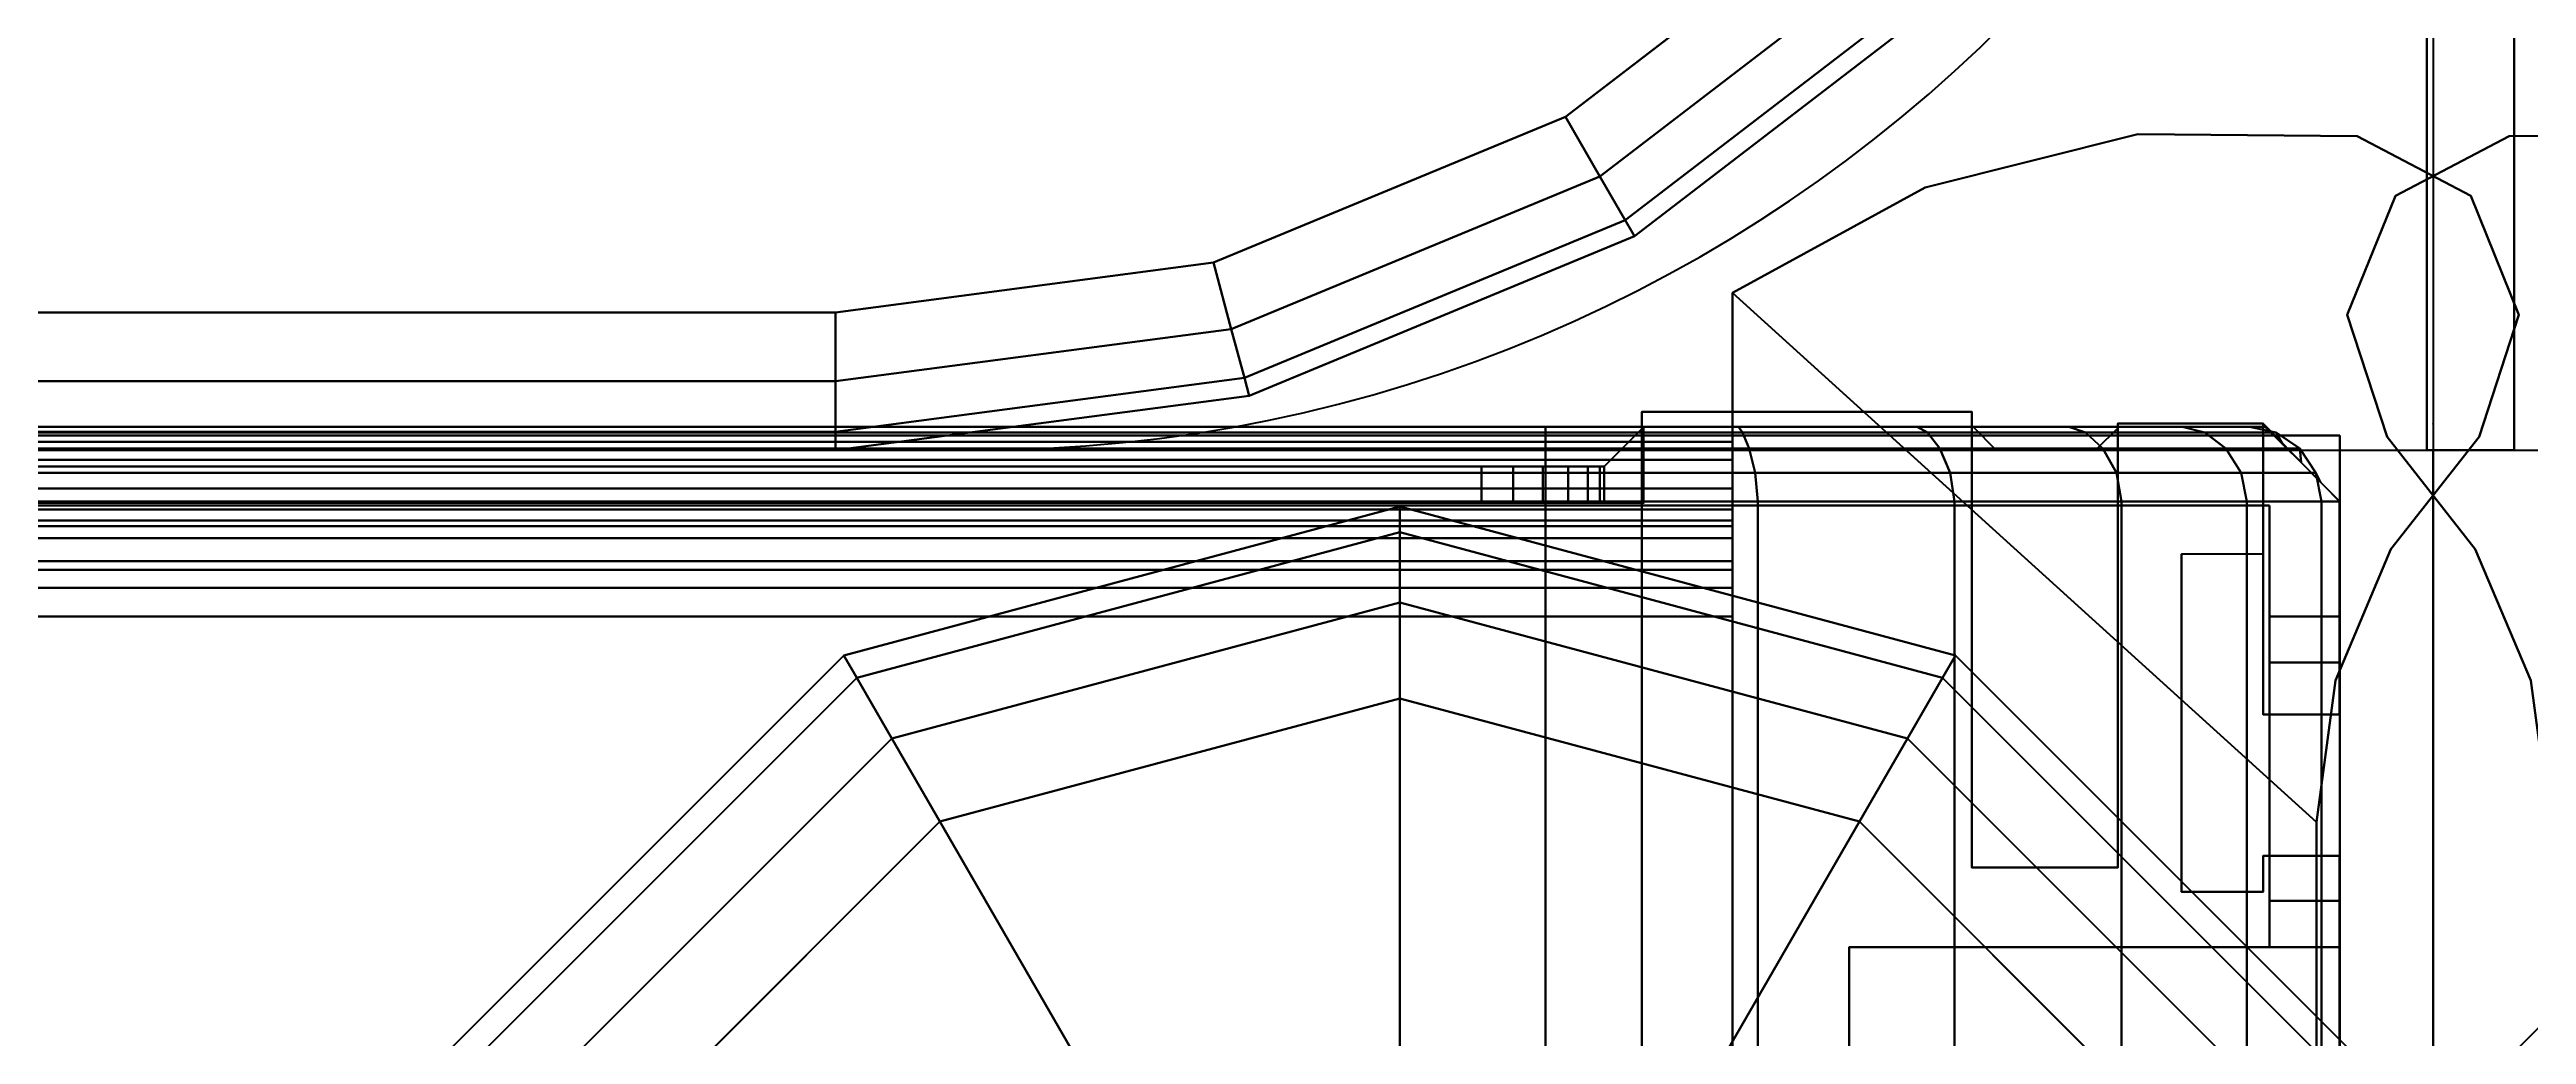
# Model space of a CAD drawing. Extents: x -170 to 1783, y -20 to 1205.
# Drawn here: x 1033.54 to 1035.661, y 281.235 to 282.078 of the extents above; entities that cross this region are included whole.
import ezdxf
from ezdxf.enums import TextEntityAlignment as Align

# ---------------------------------------------------------------- set-up
doc = ezdxf.new("R2010")
doc.units = 0
doc.header["$LTSCALE"] = 96
doc.header["$MEASUREMENT"] = 0
for name, color, linetype in [('A-FURN-3-PANEL-GLIDE', 7, 'Continuous'), ('A-FURN-3-PANEL-RACE', 7, 'Continuous'), ('A-FURN-3-PANEL-SIDE1', 7, 'Continuous'), ('A-FURN-3-PANEL-SIDE2', 7, 'Continuous'), ('A-FURN-3-PANEL-TOPCAP', 7, 'Continuous'), ('A-FURN-3-PANEL-TRIM', 7, 'Continuous'), ('A-FURN-3-WKSF-BRACKET', 7, 'Continuous'), ('A-FURN-3-WKSF-TOP', 7, 'Continuous'), ('A-FURN-3-WKSF-TRIM', 7, 'Continuous'), ('A-FURN-P-PNLS', 7, 'Continuous'), ('A-FURN-P-WKSF', 7, 'Continuous'), ('A-FURN-P-WKSF-SUPPORT', 7, 'Continuous'), ('MAIN_FURN', 7, 'Continuous'), ('MAIN_PANEL', 7, 'Continuous'), ('MAIN_WKSURF', 7, 'Continuous'), ('MAIN_WRKSFC-SUPP', 7, 'Continuous')]:
    doc.layers.add(name, color=color, linetype=linetype)

# ---------------------------------------------------------------- blocks, each defined once
blk = doc.blocks.new('EC-EFP-444')
at = {"layer": 'A-FURN-3-PANEL-GLIDE', "color": 20, "linetype": 'Continuous'}
for points in [[(0.0798, 1.4649, 0.2464), (0.0608, 1.4759, 0.1642), (0.4091, 1.8242, 0.1642), (0.4201, 1.8052, 0.2464)], [(0.0608, 1.4759, 0.1642), (0.0798, 1.4649, 0.0821), (0.4201, 1.8052, 0.0821), (0.4091, 1.8242, 0.1642)], [(0.1319, 1.4348, 0.3065), (0.0798, 1.4649, 0.2464), (0.4201, 1.8052, 0.2464), (0.4502, 1.7531, 0.3065)], [(0.0798, 1.4649, 0.0821), (0.1319, 1.4348, 0.022), (0.4502, 1.7531, 0.022), (0.4201, 1.8052, 0.0821)]]:
    blk.add_3dface(points, dxfattribs=at)
at = {"layer": 'A-FURN-3-PANEL-TRIM', "color": 60, "linetype": 'Continuous'}
for points, invisible_edges in [([(0.065, 2.269, 3.8013), (0.6, 2.1348, 3.8013), (0.4351, 2.2249, 3.8013), (0.2529, 2.2706, 3.8013)], 1), ([(0.065, 2.269, 4.013), (0.2529, 2.2706, 4.013), (0.4351, 2.2249, 4.013), (0.6, 2.1348, 4.013)], 8), ([(-0.0735, 2.1159, 3.8013), (0.6, 2.1348, 3.8013), (0.065, 2.269, 3.8013), (-0.0322, 2.2178, 3.8013)], 3), ([(-0.0735, 2.1159, 4.013), (-0.0322, 2.2178, 4.013), (0.065, 2.269, 4.013), (0.6, 2.1348, 4.013)], 12), ([(0.0361, 1.9153, 3.8013), (0.6, 2.1348, 3.8013), (-0.0735, 2.1159, 3.8013), (-0.0395, 2.0114, 3.8013)], 3), ([(0.0361, 1.9153, 4.013), (-0.0395, 2.0114, 4.013), (-0.0735, 2.1159, 4.013), (0.6, 2.1348, 4.013)], 12), ([(0.1, 1.6815, 3.8013), (0.6, 2.1348, 3.8013), (0.0361, 1.9153, 3.8013), (0.0837, 1.8027, 3.8013)], 3), ([(0.1, 1.6815, 4.013), (0.0837, 1.8027, 4.013), (0.0361, 1.9153, 4.013), (0.6, 2.1348, 4.013)], 12)]:
    blk.add_3dface(points, dxfattribs=dict(at, invisible_edges=invisible_edges))
for points in [[(0.065, 2.269, 3.8013), (0.2529, 2.2706, 3.8013), (0.2529, 2.2706, 4.013), (0.065, 2.269, 4.013)], [(-0.0322, 2.2178, 3.8013), (0.065, 2.269, 3.8013), (0.065, 2.269, 4.013), (-0.0322, 2.2178, 4.013)], [(-0.0735, 2.1159, 3.8013), (-0.0322, 2.2178, 3.8013), (-0.0322, 2.2178, 4.013), (-0.0735, 2.1159, 4.013)], [(-0.0395, 2.0114, 3.8013), (-0.0735, 2.1159, 3.8013), (-0.0735, 2.1159, 4.013), (-0.0395, 2.0114, 4.013)], [(0.0361, 1.9153, 3.8013), (-0.0395, 2.0114, 3.8013), (-0.0395, 2.0114, 4.013), (0.0361, 1.9153, 4.013)], [(0.0837, 1.8027, 3.8013), (0.0361, 1.9153, 3.8013), (0.0361, 1.9153, 4.013), (0.0837, 1.8027, 4.013)]]:
    blk.add_3dface(points, dxfattribs=at)
at = {"layer": 'A-FURN-P-PNLS', "color": 60, "linetype": 'Continuous'}
for p, q in [((0, 0), (0, 2)), ((0, 2), (48, 2))]:
    blk.add_line(p, q, dxfattribs=at)
at = {"layer": 'MAIN_PANEL', "color": 7, "linetype": 'Continuous'}
for p in [(0, 2), (0, 2, 43.663), (0, 2)]:
    blk.add_point(p, dxfattribs=at)
blk = doc.blocks.new('EC-EFP-456')
at = {"layer": 'A-FURN-3-PANEL-GLIDE', "color": 20, "linetype": 'Continuous'}
for points in [[(46.6501, 1.8052, 0.2464), (46.6391, 1.8242, 0.1642), (47.115, 1.9517, 0.1642), (47.115, 1.9297, 0.2464)], [(46.6391, 1.8242, 0.1642), (46.6501, 1.8052, 0.0821), (47.115, 1.9297, 0.0821), (47.115, 1.9517, 0.1642)], [(47.115, 1.9297, 0.2464), (47.115, 1.9517, 0.1642), (47.5909, 1.8242, 0.1642), (47.5799, 1.8052, 0.2464)], [(47.115, 1.9517, 0.1642), (47.115, 1.9297, 0.0821), (47.5799, 1.8052, 0.0821), (47.5909, 1.8242, 0.1642)], [(46.6802, 1.7531, 0.3065), (46.6501, 1.8052, 0.2464), (47.115, 1.9297, 0.2464), (47.115, 1.8696, 0.3065)], [(46.6501, 1.8052, 0.0821), (46.6802, 1.7531, 0.022), (47.115, 1.8696, 0.022), (47.115, 1.9297, 0.0821)], [(47.115, 1.8696, 0.3065), (47.115, 1.9297, 0.2464), (47.5799, 1.8052, 0.2464), (47.5498, 1.7531, 0.3065)], [(47.115, 1.9297, 0.0821), (47.115, 1.8696, 0.022), (47.5498, 1.7531, 0.022), (47.5799, 1.8052, 0.0821)], [(46.7213, 1.682, 0.3285), (46.6802, 1.7531, 0.3065), (47.115, 1.8696, 0.3065), (47.115, 1.7875, 0.3285)], [(46.6802, 1.7531, 0.022), (46.7213, 1.682), (47.115, 1.7875), (47.115, 1.8696, 0.022)], [(47.115, 1.7875, 0.3285), (47.115, 1.8696, 0.3065), (47.5498, 1.7531, 0.3065), (47.5088, 1.682, 0.3285)], [(47.115, 1.8696, 0.022), (47.115, 1.7875), (47.5088, 1.682), (47.5498, 1.7531, 0.022)], [(46.3098, 1.4649, 0.2464), (46.2908, 1.4759, 0.1642), (46.6391, 1.8242, 0.1642), (46.6501, 1.8052, 0.2464)], [(46.2908, 1.4759, 0.1642), (46.3098, 1.4649, 0.0821), (46.6501, 1.8052, 0.0821), (46.6391, 1.8242, 0.1642)], [(47.5799, 1.8052, 0.2464), (47.5909, 1.8242, 0.1642), (47.9392, 1.4759, 0.1642), (47.9202, 1.4649, 0.2464)], [(47.5909, 1.8242, 0.1642), (47.5799, 1.8052, 0.0821), (47.9202, 1.4649, 0.0821), (47.9392, 1.4759, 0.1642)], [(46.3619, 1.4348, 0.3065), (46.3098, 1.4649, 0.2464), (46.6501, 1.8052, 0.2464), (46.6802, 1.7531, 0.3065)], [(46.3098, 1.4649, 0.0821), (46.3619, 1.4348, 0.022), (46.6802, 1.7531, 0.022), (46.6501, 1.8052, 0.0821)], [(47.5498, 1.7531, 0.3065), (47.5799, 1.8052, 0.2464), (47.9202, 1.4649, 0.2464), (47.8681, 1.4348, 0.3065)], [(47.5799, 1.8052, 0.0821), (47.5498, 1.7531, 0.022), (47.8681, 1.4348, 0.022), (47.9202, 1.4649, 0.0821)], [(47.0138, 1.1754, 0.3285), (46.7213, 1.682, 0.3285), (47.115, 1.7875, 0.3285), (47.115, 1.2025, 0.3285)], [(47.115, 1.2025, 0.3285), (47.115, 1.7875, 0.3285), (47.5088, 1.682, 0.3285), (47.2163, 1.1754, 0.3285)], [(46.433, 1.3937, 0.3285), (46.3619, 1.4348, 0.3065), (46.6802, 1.7531, 0.3065), (46.7213, 1.682, 0.3285)], [(46.3619, 1.4348, 0.022), (46.433, 1.3937), (46.7213, 1.682), (46.6802, 1.7531, 0.022)], [(47.5088, 1.682, 0.3285), (47.5498, 1.7531, 0.3065), (47.8681, 1.4348, 0.3065), (47.797, 1.3937, 0.3285)], [(47.5498, 1.7531, 0.022), (47.5088, 1.682), (47.797, 1.3937), (47.8681, 1.4348, 0.022)], [(46.9396, 1.1013, 0.3285), (46.433, 1.3937, 0.3285), (46.7213, 1.682, 0.3285), (47.0138, 1.1754, 0.3285)], [(47.2163, 1.1754, 0.3285), (47.5088, 1.682, 0.3285), (47.797, 1.3937, 0.3285), (47.2904, 1.1013, 0.3285)]]:
    blk.add_3dface(points, dxfattribs=at)
at = {"layer": 'A-FURN-3-PANEL-GLIDE', "color": 20, "linetype": 'Continuous', "invisible_edges": 12}
for points in [[(47.115, 1), (47.115, 1.7875), (46.7213, 1.682)], [(47.115, 1), (47.5088, 1.682), (47.115, 1.7875)], [(47.115, 1), (46.7213, 1.682), (46.433, 1.3937)], [(47.115, 1), (47.797, 1.3937), (47.5088, 1.682)]]:
    blk.add_3dface(points, dxfattribs=at)
at = {"layer": 'A-FURN-3-PANEL-RACE', "color": 40, "linetype": 'Continuous'}
for points, invisible_edges in [([(0.08, 2.0125, 3.515), (0.08, 2.0125, 0.3963), (47.92, 2.0125, 0.3963), (47.92, 2.0125, 3.515)], 8), ([(0.5, 1.5745, 0.3963), (47.5, 1.5745, 0.3963), (0.08, 2.0125, 0.3963), (0.08, 1.5745, 0.3963)], 3), ([(47.5, 1.5745, 0.3963), (47.92, 1.5745, 0.3963), (47.92, 2.0125, 0.3963), (0.08, 2.0125, 0.3963)], 8), ([(0.6, 2.0125, 4.0847), (0.6, 2.0125, 3.515), (47.4, 2.0125, 3.515), (47.4, 2.0125, 4.0847)], 2), ([(47.4, 1.9525, 3.515), (47.4, 1.9525, 4.0847), (47.4, 2.0125, 4.0847), (47.4, 2.0125, 3.515)], 2), ([(47.86, 1.9525, 3.515), (47.4, 1.9525, 3.515), (47.4, 2.0125, 3.515), (47.92, 2.0125, 3.515)], 8), ([(47.4, 1.9493, 4.1093), (47.4, 2.0072, 4.1248), (47.4, 2.0125, 4.0847), (47.4, 1.9525, 4.0847)], 5), ([(47.4, 1.9398, 4.1322), (47.4, 1.9918, 4.1622), (47.4, 2.0072, 4.1248), (47.4, 1.9493, 4.1093)], 5), ([(47.86, 1.5745, 3.515), (47.86, 1.9525, 3.515), (47.92, 2.0125, 3.515), (47.92, 1.5745, 3.515)], 2), ([(47.92, 1.8575, 3.1951), (47.92, 2.0125, 3.515), (47.92, 2.0125, 0.3963), (47.92, 1.8575, 1.4986)], 5), ([(47.92, 1.8181, 1.4986), (47.92, 1.8575, 1.4986), (47.92, 2.0125, 0.3963), (47.92, 1.5745, 0.3963)], 10), ([(47.92, 1.5745, 3.245), (47.92, 1.5745, 3.515), (47.92, 2.0125, 3.515), (47.92, 1.8575, 3.1951)], 4), ([(47.4, 1.9247, 4.1519), (47.4, 1.9671, 4.1943), (47.4, 1.9918, 4.1622), (47.4, 1.9398, 4.1322)], 5), ([(47.86, 1.9525, 0.4563), (0.14, 1.9525, 0.4563), (0.14, 1.9525, 3.515), (47.86, 1.9525, 3.515)], 4), ([(0.5, 1.5745, 0.4563), (0.14, 1.5745, 0.4563), (0.14, 1.9525, 0.4563), (47.5, 1.5745, 0.4563)], 12), ([(47.5, 1.5745, 0.4563), (0.14, 1.9525, 0.4563), (47.86, 1.9525, 0.4563), (47.86, 1.5745, 0.4563)], 1), ([(47.4, 1.9525, 3.515), (0.6, 1.9525, 3.515), (0.6, 1.9525, 4.0847), (47.4, 1.9525, 4.0847)], 1), ([(47.4, 1.905, 4.1669), (47.4, 1.935, 4.2189), (47.4, 1.9671, 4.1943), (47.4, 1.9247, 4.1519)], 5), ([(47.86, 1.9525, 0.4563), (47.86, 1.9525, 3.515), (47.86, 1.8575, 3.1951), (47.86, 1.8575, 1.4986)], 10), ([(47.86, 1.5745, 0.4563), (47.86, 1.9525, 0.4563), (47.86, 1.8575, 1.4986), (47.86, 1.8181, 1.4986)], 10), ([(47.86, 1.8575, 3.1951), (47.86, 1.9525, 3.515), (47.86, 1.5745, 3.515), (47.86, 1.5745, 3.245)], 1), ([(47.4, 1.8821, 4.1764), (47.4, 1.8976, 4.2344), (47.4, 1.935, 4.2189), (47.4, 1.905, 4.1669)], 5), ([(47.4, 1.8575, 4.1797), (47.4, 1.8575, 4.2397), (47.4, 1.8976, 4.2344), (47.4, 1.8821, 4.1764)], 4), ([(47.86, 1.5745, 1.7894), (47.86, 1.5745, 0.4563), (47.86, 1.8181, 1.4986), (47.86, 1.614, 1.7894)], 2), ([(47.92, 1.614, 1.7894), (47.92, 1.8181, 1.4986), (47.92, 1.5745, 0.3963), (47.92, 1.5745, 1.7894)], 2), ([(47.5, 1.2625, 0.3963), (47.5, 1.5745, 0.3963), (0.5, 1.5745, 0.3963), (45.902, 1.2625, 0.3963)], 6), ([(47.5, 1.2625, 0.4563), (45.902, 1.2625, 0.4563), (0.5, 1.5745, 0.4563), (47.5, 1.5745, 0.4563)], 6), ([(47.5, 1.5745, 0.3963), (47.5, 1.5745, 0.4563), (47.86, 1.5745, 0.4563), (47.92, 1.5745, 0.3963)], 4), ([(47.92, 1.5745, 0.3963), (47.86, 1.5745, 0.4563), (47.86, 1.5745, 1.7894), (47.92, 1.5745, 1.7894)], 1)]:
    blk.add_3dface(points, dxfattribs=dict(at, invisible_edges=invisible_edges))
for points in [[(0.6, 2.0072, 4.1248), (0.6, 2.0125, 4.0847), (47.4, 2.0125, 4.0847), (47.4, 2.0072, 4.1248)], [(0.6, 1.9918, 4.1622), (0.6, 2.0072, 4.1248), (47.4, 2.0072, 4.1248), (47.4, 1.9918, 4.1622)], [(0.6, 1.9671, 4.1943), (0.6, 1.9918, 4.1622), (47.4, 1.9918, 4.1622), (47.4, 1.9671, 4.1943)], [(0.6, 1.935, 4.2189), (0.6, 1.9671, 4.1943), (47.4, 1.9671, 4.1943), (47.4, 1.935, 4.2189)], [(47.4, 1.9493, 4.1093), (47.4, 1.9525, 4.0847), (0.6, 1.9525, 4.0847), (0.6, 1.9493, 4.1093)], [(47.4, 1.9398, 4.1322), (47.4, 1.9493, 4.1093), (0.6, 1.9493, 4.1093), (0.6, 1.9398, 4.1322)], [(47.4, 1.9247, 4.1519), (47.4, 1.9398, 4.1322), (0.6, 1.9398, 4.1322), (0.6, 1.9247, 4.1519)], [(0.6, 1.8976, 4.2344), (0.6, 1.935, 4.2189), (47.4, 1.935, 4.2189), (47.4, 1.8976, 4.2344)], [(47.4, 1.905, 4.1669), (47.4, 1.9247, 4.1519), (0.6, 1.9247, 4.1519), (0.6, 1.905, 4.1669)], [(47.4, 1.8821, 4.1764), (47.4, 1.905, 4.1669), (0.6, 1.905, 4.1669), (0.6, 1.8821, 4.1764)], [(0.6, 1.8575, 4.2397), (0.6, 1.8976, 4.2344), (47.4, 1.8976, 4.2344), (47.4, 1.8575, 4.2397)], [(47.4, 1.8575, 4.1797), (47.4, 1.8821, 4.1764), (0.6, 1.8821, 4.1764), (0.6, 1.8575, 4.1797)], [(0.6, 1.8575, 4.1797), (0.6, 1.8575, 4.2397), (47.4, 1.8575, 4.2397), (47.4, 1.8575, 4.1797)], [(47.86, 1.8575, 1.4986), (47.86, 1.8575, 3.1951), (47.92, 1.8575, 3.1951), (47.92, 1.8575, 1.4986)], [(47.92, 1.8181, 1.4986), (47.86, 1.8181, 1.4986), (47.86, 1.8575, 1.4986), (47.92, 1.8575, 1.4986)], [(47.86, 1.8575, 3.1951), (47.86, 1.5745, 3.245), (47.92, 1.5745, 3.245), (47.92, 1.8575, 3.1951)], [(47.92, 1.614, 1.7894), (47.86, 1.614, 1.7894), (47.86, 1.8181, 1.4986), (47.92, 1.8181, 1.4986)], [(47.92, 1.5745, 1.7894), (47.86, 1.5745, 1.7894), (47.86, 1.614, 1.7894), (47.92, 1.614, 1.7894)], [(47.5, 1.2625, 0.3963), (47.5, 1.2625, 0.4563), (47.5, 1.5745, 0.4563), (47.5, 1.5745, 0.3963)], [(47.86, 1.5745, 3.245), (47.86, 1.5745, 3.515), (47.92, 1.5745, 3.515), (47.92, 1.5745, 3.245)]]:
    blk.add_3dface(points, dxfattribs=at)
at = {"layer": 'A-FURN-3-PANEL-SIDE1', "color": 7, "linetype": 'Continuous'}
for points in [[(47.3224, 1.955, 55.7401), (47.3228, 0.045, 55.7401), (0.6776, 0.045, 55.7401), (0.6776, 1.955, 55.7401)], [(47.3224, 0.045, 4.2397), (47.3224, 1.955, 4.2397), (0.6776, 1.955, 4.2397), (0.6776, 0.045, 4.2397)], [(47.3228, 0.045, 55.7401), (47.3224, 1.955, 55.7401), (47.3224, 1.955, 4.2397), (47.3224, 0.045, 4.2397)]]:
    blk.add_3dface(points, dxfattribs=at)
at = {"layer": 'A-FURN-3-PANEL-SIDE2', "color": 7, "linetype": 'Continuous'}
blk.add_3dface([(0.6776, 1.955, 55.7401), (0.6776, 1.955, 4.2397), (47.3224, 1.955, 4.2397), (47.3224, 1.955, 55.7401)], dxfattribs=at)
at = {"layer": 'A-FURN-3-PANEL-TOPCAP', "color": 60, "linetype": 'Continuous'}
for points, invisible_edges in [([(0.76, 2.02, 56.286), (0.76, 2.02, 56.161), (47.24, 2.02, 56.161), (47.24, 2.02, 56.286)], 5), ([(47.24, 2, 56.141), (47.24, 2.02, 56.161), (0.76, 2.02, 56.161), (0.76, 2, 56.141)], 5), ([(47.24, 2.02, 56.036), (47.24, 2, 56.056), (0.76, 2, 56.056), (0.76, 2.02, 56.036)], 5), ([(0.76, 2.02, 56.036), (0.815, 2.02, 55.7741), (47.185, 2.02, 55.7741), (47.24, 2.02, 56.036)], 5), ([(47.185, 2.02, 55.7741), (0.815, 2.02, 55.7741), (0.815, 1.986, 55.7401), (47.185, 1.986, 55.7401)], 10), ([(47.185, 2.02, 55.7741), (47.185, 1.986, 55.7401), (47.2122, 1.986, 55.7365), (47.221, 2.02, 55.7693)], 5), ([(47.185, 2.02, 55.7741), (47.221, 2.02, 55.7693), (47.3404, 2.02, 56.0218), (47.24, 2.02, 56.036)], 10), ([(47.221, 2.02, 55.7693), (47.2122, 1.986, 55.7365), (47.2375, 1.986, 55.726), (47.2545, 2.02, 55.7554)], 5), ([(47.4331, 2.02, 55.9807), (47.3404, 2.02, 56.0218), (47.221, 2.02, 55.7693), (47.2545, 2.02, 55.7554)], 10), ([(47.2545, 2.02, 55.7554), (47.2375, 1.986, 55.726), (47.2593, 1.986, 55.7093), (47.2833, 2.02, 55.7333)], 5), ([(47.4051, 2.02, 56.2633), (47.24, 2.02, 56.286), (47.24, 2.02, 56.161), (47.3727, 2.02, 56.1426)], 10), ([(47.3727, 2.02, 56.1426), (47.24, 2.02, 56.161), (47.24, 2, 56.141), (47.3676, 2, 56.1232)], 10), ([(47.3456, 2, 56.0411), (47.24, 2, 56.056), (47.24, 2.02, 56.036), (47.3404, 2.02, 56.0218)], 10), ([(47.2545, 2.02, 55.7554), (47.2833, 2.02, 55.7333), (47.5111, 2.02, 55.9159), (47.4331, 2.02, 55.9807)], 10), ([(47.2833, 2.02, 55.7333), (47.2593, 1.986, 55.7093), (47.276, 1.986, 55.6875), (47.3054, 2.02, 55.7045)], 5), ([(47.3054, 2.02, 55.7045), (47.276, 1.986, 55.6875), (47.2864, 1.986, 55.6622), (47.3193, 2.02, 55.671)], 5), ([(47.5685, 2.02, 55.8323), (47.5111, 2.02, 55.9159), (47.2833, 2.02, 55.7333), (47.3054, 2.02, 55.7045)], 10), ([(47.3193, 2.02, 55.671), (47.2864, 1.986, 55.6622), (47.29, 1.986, 55.635), (47.324, 2.02, 55.635)], 1), ([(47.3054, 2.02, 55.7045), (47.3193, 2.02, 55.671), (47.601, 2.02, 55.7363), (47.5685, 2.02, 55.8323)], 10), ([(47.3193, 2.02, 55.671), (47.324, 2.02, 55.635), (47.606, 2.02, 55.635), (47.601, 2.02, 55.7363)], 8), ([(47.324, 2.02, 55.635), (47.324, -0.02, 55.635), (47.606, -0.02, 55.635), (47.606, 2.02, 55.635)], 5), ([(47.4431, 2, 55.9981), (47.3456, 2, 56.0411), (47.3404, 2.02, 56.0218), (47.4331, 2.02, 55.9807)], 10), ([(47.4956, 2.02, 56.0891), (47.3727, 2.02, 56.1426), (47.3676, 2, 56.1232), (47.4856, 2, 56.0717)], 10), ([(47.5581, 2.02, 56.1974), (47.4051, 2.02, 56.2633), (47.3727, 2.02, 56.1426), (47.4956, 2.02, 56.0891)], 10), ([(47.5252, 2, 55.9301), (47.4431, 2, 55.9981), (47.4331, 2.02, 55.9807), (47.5111, 2.02, 55.9159)], 10), ([(47.5995, 2.02, 56.0044), (47.4956, 2.02, 56.0891), (47.4856, 2, 56.0717), (47.5854, 2, 55.9903)], 10), ([(47.6879, 2.02, 56.0929), (47.5581, 2.02, 56.1974), (47.4956, 2.02, 56.0891), (47.5995, 2.02, 56.0044)], 10), ([(47.5858, 2, 55.8424), (47.5252, 2, 55.9301), (47.5111, 2.02, 55.9159), (47.5685, 2.02, 55.8323)], 10), ([(47.6202, 2, 55.7415), (47.5858, 2, 55.8424), (47.5685, 2.02, 55.8323), (47.601, 2.02, 55.7363)], 10), ([(47.6768, 2.02, 55.8949), (47.5995, 2.02, 56.0044), (47.5854, 2, 55.9903), (47.6595, 2, 55.8849)], 10), ([(47.7851, 2.02, 55.9575), (47.6879, 2.02, 56.0929), (47.5995, 2.02, 56.0044), (47.6768, 2.02, 55.8949)], 10), ([(47.6259, 2, 55.635), (47.6202, 2, 55.7415), (47.601, 2.02, 55.7363), (47.606, 2.02, 55.635)], 2), ([(47.606, 2.02, 55.635), (47.606, -0.02, 55.635), (47.6259, 0, 55.635), (47.6259, 2, 55.635)], 5), ([(47.7217, 2.02, 55.7687), (47.6768, 2.02, 55.8949), (47.6595, 2, 55.8849), (47.7024, 2, 55.7635)], 10), ([(47.8425, 2.02, 55.8011), (47.7851, 2.02, 55.9575), (47.6768, 2.02, 55.8949), (47.7217, 2.02, 55.7687)], 10), ([(47.731, 2.02, 55.635), (47.7217, 2.02, 55.7687), (47.7024, 2, 55.7635), (47.711, 2, 55.635)], 2), ([(47.711, 2, 55.635), (47.711, 0, 55.635), (47.731, -0.02, 55.635), (47.731, 2.02, 55.635)], 5), ([(47.856, 2.02, 55.635), (47.8425, 2.02, 55.8011), (47.7217, 2.02, 55.7687), (47.731, 2.02, 55.635)], 2), ([(47.856, -0.02, 55.635), (47.856, 2.02, 55.635), (47.731, 2.02, 55.635), (47.731, -0.02, 55.635)], 5), ([(47.8715, 2.0047, 55.635), (47.856, 2.02, 55.635), (47.856, -0.02, 55.635), (47.8715, -0.0047, 55.635)], 10), ([(0.76, 2, 56.141), (0.76, 2, 56.056), (47.24, 2, 56.056), (47.24, 2, 56.141)], 5), ([(47.3676, 2, 56.1232), (47.24, 2, 56.141), (47.24, 2, 56.056), (47.3456, 2, 56.0411)], 10), ([(47.4856, 2, 56.0717), (47.3676, 2, 56.1232), (47.3456, 2, 56.0411), (47.4431, 2, 55.9981)], 10), ([(47.5854, 2, 55.9903), (47.4856, 2, 56.0717), (47.4431, 2, 55.9981), (47.5252, 2, 55.9301)], 10), ([(47.6595, 2, 55.8849), (47.5854, 2, 55.9903), (47.5252, 2, 55.9301), (47.5858, 2, 55.8424)], 10), ([(47.7024, 2, 55.7635), (47.6595, 2, 55.8849), (47.5858, 2, 55.8424), (47.6202, 2, 55.7415)], 10), ([(47.711, 2, 55.635), (47.7024, 2, 55.7635), (47.6202, 2, 55.7415), (47.6259, 2, 55.635)], 2), ([(47.711, 0, 55.635), (47.711, 2, 55.635), (47.6259, 2, 55.635), (47.6259, 0, 55.635)], 5), ([(47.8715, -0.0047, 55.635), (47.8871, 0.0106, 55.635), (47.8871, 1.9894, 55.635), (47.8715, 2.0047, 55.635)], 10), ([(47.9035, 1.9727, 55.635), (47.8871, 1.9894, 55.635), (47.8871, 0.0106, 55.635), (47.9035, 0.0273, 55.635)], 10), ([(47.9035, 0.0273, 55.635), (47.92, 0.044, 55.635), (47.92, 1.956, 55.635), (47.9035, 1.9727, 55.635)], 8)]:
    blk.add_3dface(points, dxfattribs=dict(at, invisible_edges=invisible_edges))
for points in [[(47.24, 2.02, 56.286), (47.24, 2.0151, 56.3105), (0.76, 2.0151, 56.3105), (0.76, 2.02, 56.286)], [(47.24, 2.0151, 56.3105), (47.24, 2.0013, 56.3313), (0.76, 2.0013, 56.3313), (0.76, 2.0151, 56.3105)], [(47.24, 2.02, 56.286), (47.4051, 2.02, 56.2633), (47.4087, 2.0151, 56.2864), (47.24, 2.0151, 56.3105)], [(47.24, 2.0151, 56.3105), (47.4087, 2.0151, 56.2864), (47.4143, 2.0013, 56.3065), (47.24, 2.0013, 56.3313)], [(47.29, 1.955, 55.635), (47.324, 1.955, 55.635), (47.324, 2.02, 55.635), (47.29, 1.986, 55.635)], [(47.4051, 2.02, 56.2633), (47.5581, 2.02, 56.1974), (47.5669, 2.0151, 56.2168), (47.4087, 2.0151, 56.2864)], [(47.4087, 2.0151, 56.2864), (47.5669, 2.0151, 56.2168), (47.5775, 2.0013, 56.2349), (47.4143, 2.0013, 56.3065)], [(47.5581, 2.02, 56.1974), (47.6879, 2.02, 56.0929), (47.7022, 2.0151, 56.1072), (47.5669, 2.0151, 56.2168)], [(47.5669, 2.0151, 56.2168), (47.7022, 2.0151, 56.1072), (47.7172, 2.0013, 56.1222), (47.5775, 2.0013, 56.2349)], [(47.6879, 2.02, 56.0929), (47.7851, 2.02, 55.9575), (47.8045, 2.0151, 55.9663), (47.7022, 2.0151, 56.1072)], [(47.7022, 2.0151, 56.1072), (47.8045, 2.0151, 55.9663), (47.8226, 2.0013, 55.977), (47.7172, 2.0013, 56.1222)], [(47.7851, 2.02, 55.9575), (47.8425, 2.02, 55.8011), (47.8656, 2.0151, 55.8048), (47.8045, 2.0151, 55.9663)], [(47.8045, 2.0151, 55.9663), (47.8656, 2.0151, 55.8048), (47.8857, 2.0013, 55.8104), (47.8226, 2.0013, 55.977)], [(47.8425, 2.02, 55.8011), (47.856, 2.02, 55.635), (47.8715, 2.0047, 55.635), (47.8656, 2.0151, 55.8048)], [(47.8656, 2.0151, 55.8048), (47.8715, 2.0047, 55.635), (47.8871, 1.9894, 55.635), (47.8857, 2.0013, 55.8104)], [(47.24, 2.0013, 56.3313), (47.24, 1.9805, 56.3451), (0.76, 1.9805, 56.3451), (0.76, 2.0013, 56.3313)], [(47.24, 2.0013, 56.3313), (47.4143, 2.0013, 56.3065), (47.4194, 1.9805, 56.3203), (47.24, 1.9805, 56.3451)], [(47.4143, 2.0013, 56.3065), (47.5775, 2.0013, 56.2349), (47.5864, 1.9805, 56.248), (47.4194, 1.9805, 56.3203)], [(47.5775, 2.0013, 56.2349), (47.7172, 2.0013, 56.1222), (47.7287, 1.9805, 56.1337), (47.5864, 1.9805, 56.248)], [(47.7172, 2.0013, 56.1222), (47.8226, 2.0013, 55.977), (47.8356, 1.9805, 55.9859), (47.7287, 1.9805, 56.1337)], [(47.8226, 2.0013, 55.977), (47.8857, 2.0013, 55.8104), (47.8994, 1.9805, 55.8155), (47.8356, 1.9805, 55.9859)], [(47.8857, 2.0013, 55.8104), (47.8871, 1.9894, 55.635), (47.9035, 1.9727, 55.635), (47.8994, 1.9805, 55.8155)], [(47.24, 1.9805, 56.3451), (47.24, 1.956, 56.35), (0.76, 1.956, 56.35), (0.76, 1.9805, 56.3451)], [(47.185, 1.955, 55.7401), (47.185, 1.986, 55.7401), (0.815, 1.986, 55.7401), (0.815, 1.955, 55.7401)], [(47.185, 1.955, 55.7401), (47.2122, 1.955, 55.7365), (47.2122, 1.986, 55.7365), (47.185, 1.986, 55.7401)], [(47.2122, 1.955, 55.7365), (47.2375, 1.955, 55.726), (47.2375, 1.986, 55.726), (47.2122, 1.986, 55.7365)], [(47.2375, 1.955, 55.726), (47.2593, 1.955, 55.7093), (47.2593, 1.986, 55.7093), (47.2375, 1.986, 55.726)], [(47.24, 1.9805, 56.3451), (47.4194, 1.9805, 56.3203), (47.4216, 1.956, 56.3252), (47.24, 1.956, 56.35)], [(47.2593, 1.955, 55.7093), (47.276, 1.955, 55.6875), (47.276, 1.986, 55.6875), (47.2593, 1.986, 55.7093)], [(47.276, 1.955, 55.6875), (47.2864, 1.955, 55.6622), (47.2864, 1.986, 55.6622), (47.276, 1.986, 55.6875)], [(47.2864, 1.955, 55.6622), (47.29, 1.955, 55.635), (47.29, 1.986, 55.635), (47.2864, 1.986, 55.6622)], [(47.4194, 1.9805, 56.3203), (47.5864, 1.9805, 56.248), (47.5901, 1.956, 56.2528), (47.4216, 1.956, 56.3252)], [(47.5864, 1.9805, 56.248), (47.7287, 1.9805, 56.1337), (47.7332, 1.956, 56.1382), (47.5901, 1.956, 56.2528)], [(47.7287, 1.9805, 56.1337), (47.8356, 1.9805, 55.9859), (47.8405, 1.956, 55.9895), (47.7332, 1.956, 56.1382)], [(47.8356, 1.9805, 55.9859), (47.8994, 1.9805, 55.8155), (47.9043, 1.956, 55.8177), (47.8405, 1.956, 55.9895)], [(47.8994, 1.9805, 55.8155), (47.9035, 1.9727, 55.635), (47.92, 1.956, 55.635), (47.9043, 1.956, 55.8177)], [(0.76, 0.044, 56.35), (0.76, 1.956, 56.35), (47.24, 1.956, 56.35), (47.24, 0.044, 56.35)], [(47.4216, 0.044, 56.3252), (47.24, 0.044, 56.35), (47.24, 1.956, 56.35), (47.4216, 1.956, 56.3252)], [(47.5901, 0.044, 56.2528), (47.4216, 0.044, 56.3252), (47.4216, 1.956, 56.3252), (47.5901, 1.956, 56.2528)], [(47.7332, 0.044, 56.1382), (47.5901, 0.044, 56.2528), (47.5901, 1.956, 56.2528), (47.7332, 1.956, 56.1382)], [(47.8405, 0.044, 55.9895), (47.7332, 0.044, 56.1382), (47.7332, 1.956, 56.1382), (47.8405, 1.956, 55.9895)], [(47.9043, 0.044, 55.8177), (47.8405, 0.044, 55.9895), (47.8405, 1.956, 55.9895), (47.9043, 1.956, 55.8177)], [(47.92, 0.044, 55.635), (47.9043, 0.044, 55.8177), (47.9043, 1.956, 55.8177), (47.92, 1.956, 55.635)]]:
    blk.add_3dface(points, dxfattribs=at)
at = {"layer": 'A-FURN-3-PANEL-TRIM', "color": 60, "linetype": 'Continuous'}
for points, invisible_edges in [([(47.5649, 2.2249, 3.5747), (47.4, 2.1348, 3.5747), (47.935, 2.269, 3.5747), (47.7471, 2.2706, 3.5747)], 2), ([(47.5649, 2.2249, 4.2397), (47.7471, 2.2706, 4.2397), (47.935, 2.269, 4.2397), (47.4, 2.1348, 4.2397)], 4), ([(47.5649, 2.2249, 3.8013), (47.7471, 2.2706, 3.8013), (47.935, 2.269, 3.8013), (47.4, 2.1348, 3.8013)], 4), ([(47.5649, 2.2249, 4.013), (47.4, 2.1348, 4.013), (47.935, 2.269, 4.013), (47.7471, 2.2706, 4.013)], 2), ([(47.935, 2.269, 3.5747), (47.4, 2.1348, 3.5747), (48.0735, 2.1159, 3.5747), (48.0322, 2.2178, 3.5747)], 3), ([(47.935, 2.269, 4.2397), (48.0322, 2.2178, 4.2397), (48.0735, 2.1159, 4.2397), (47.4, 2.1348, 4.2397)], 12), ([(47.935, 2.269, 3.8013), (48.0322, 2.2178, 3.8013), (48.0735, 2.1159, 3.8013), (47.4, 2.1348, 3.8013)], 12), ([(47.935, 2.269, 4.013), (47.4, 2.1348, 4.013), (48.0735, 2.1159, 4.013), (48.0322, 2.2178, 4.013)], 3), ([(47.4, 2.1348, 3.5747), (47.4, 0.3185, 3.5747), (47.9, 0.3185, 3.5747), (47.9, 1.6815, 3.5747)], 10), ([(48.0735, 2.1159, 3.5747), (47.4, 2.1348, 3.5747), (47.9639, 1.9153, 3.5747), (48.0395, 2.0114, 3.5747)], 3), ([(47.9639, 1.9153, 3.5747), (47.4, 2.1348, 3.5747), (47.9, 1.6815, 3.5747), (47.9163, 1.8027, 3.5747)], 3), ([(47.4, 2.1348, 4.2397), (47.9, 1.6815, 4.2397), (47.9, 0.3185, 4.2397), (47.4, 0.3185, 4.2397)], 5), ([(48.0735, 2.1159, 4.2397), (48.0395, 2.0114, 4.2397), (47.9639, 1.9153, 4.2397), (47.4, 2.1348, 4.2397)], 12), ([(47.9639, 1.9153, 4.2397), (47.9163, 1.8027, 4.2397), (47.9, 1.6815, 4.2397), (47.4, 2.1348, 4.2397)], 12), ([(48.0735, 2.1159, 3.8013), (48.0395, 2.0114, 3.8013), (47.9639, 1.9153, 3.8013), (47.4, 2.1348, 3.8013)], 12), ([(47.9639, 1.9153, 3.8013), (47.9163, 1.8027, 3.8013), (47.9, 1.6815, 3.8013), (47.4, 2.1348, 3.8013)], 12), ([(48.0735, 2.1159, 4.013), (47.4, 2.1348, 4.013), (47.9639, 1.9153, 4.013), (48.0395, 2.0114, 4.013)], 3), ([(47.9639, 1.9153, 4.013), (47.4, 2.1348, 4.013), (47.9, 1.6815, 4.013), (47.9163, 1.8027, 4.013)], 3), ([(47.605, -0.0328, 55.635), (47.3224, -0.0328, 55.635), (47.3224, 2.0328, 55.635), (47.605, 2.0328, 55.635)], 8), ([(47.8543, 2.0228, 55.635), (47.8543, 1.9109, 55.635), (47.7845, 1.9109, 55.635), (47.7299, 2.0228, 55.635)], 6), ([(47.7845, 1.9109, 4.2397), (47.7845, 1.9109, 55.635), (47.8543, 1.9109, 55.635), (47.8543, 1.9109, 4.2397)], 2), ([(47.7299, 0.3574, 55.635), (47.605, 0.3574, 55.635), (47.605, 1.6426, 55.635), (47.7299, 1.6426, 55.635)], 10), ([(47.8543, 1.6527, 55.635), (47.9198, 1.6527, 55.635), (47.9198, 0.3473, 55.635), (47.8543, 0.3473, 55.635)], 8), ([(47.8543, 0.3782, 55.635), (47.7845, 0.3782, 55.635), (47.7845, 1.6218, 55.635), (47.8543, 1.6218, 55.635)], 10)]:
    blk.add_3dface(points, dxfattribs=dict(at, invisible_edges=invisible_edges))
for points in [[(47.5649, 2.2249, 4.013), (47.7471, 2.2706, 4.013), (47.7471, 2.2706, 4.2397), (47.5649, 2.2249, 4.2397)], [(47.5649, 2.2249, 3.5747), (47.7471, 2.2706, 3.5747), (47.7471, 2.2706, 3.8013), (47.5649, 2.2249, 3.8013)], [(47.7471, 2.2706, 4.013), (47.935, 2.269, 4.013), (47.935, 2.269, 4.2397), (47.7471, 2.2706, 4.2397)], [(47.7471, 2.2706, 3.5747), (47.935, 2.269, 3.5747), (47.935, 2.269, 3.8013), (47.7471, 2.2706, 3.8013)], [(47.935, 2.269, 4.013), (48.0322, 2.2178, 4.013), (48.0322, 2.2178, 4.2397), (47.935, 2.269, 4.2397)], [(47.935, 2.269, 3.5747), (48.0322, 2.2178, 3.5747), (48.0322, 2.2178, 3.8013), (47.935, 2.269, 3.8013)], [(47.4, 2.1348, 4.013), (47.5649, 2.2249, 4.013), (47.5649, 2.2249, 4.2397), (47.4, 2.1348, 4.2397)], [(47.4, 2.1348, 3.5747), (47.5649, 2.2249, 3.5747), (47.5649, 2.2249, 3.8013), (47.4, 2.1348, 3.8013)], [(48.0322, 2.2178, 4.013), (48.0735, 2.1159, 4.013), (48.0735, 2.1159, 4.2397), (48.0322, 2.2178, 4.2397)], [(48.0322, 2.2178, 3.5747), (48.0735, 2.1159, 3.5747), (48.0735, 2.1159, 3.8013), (48.0322, 2.2178, 3.8013)], [(47.4, 0.3185, 3.5747), (47.4, 2.1348, 3.5747), (47.4, 2.1348, 4.2397), (47.4, 0.3185, 4.2397)], [(47.4, 2.1348, 3.8013), (47.9, 1.6815, 3.8013), (47.9, 1.6815, 4.013), (47.4, 2.1348, 4.013)], [(48.0735, 2.1159, 4.013), (48.0395, 2.0114, 4.013), (48.0395, 2.0114, 4.2397), (48.0735, 2.1159, 4.2397)], [(48.0735, 2.1159, 3.5747), (48.0395, 2.0114, 3.5747), (48.0395, 2.0114, 3.8013), (48.0735, 2.1159, 3.8013)], [(47.3224, 1.955, 4.2397), (47.3224, 2.0328, 4.2397), (47.3224, 2.0328, 55.635), (47.3224, 1.955, 55.635)], [(47.605, 2.0328, 4.2397), (47.605, 2.0328, 55.635), (47.3224, 2.0328, 55.635), (47.3224, 2.0328, 4.2397)], [(47.605, 1.6426, 55.635), (47.605, 2.0328, 55.635), (47.605, 2.0328, 4.2397), (47.605, 1.6426, 4.2397)], [(47.8543, 2.0228, 4.2397), (47.8543, 2.0228, 55.635), (47.7299, 2.0228, 55.635), (47.7299, 2.0228, 4.2397)], [(47.7299, 2.0228, 55.635), (47.7299, 1.6426, 55.635), (47.7299, 1.6426, 4.2397), (47.7299, 2.0228, 4.2397)], [(47.9198, 1.956, 4.2397), (47.9198, 1.956, 55.635), (47.8543, 2.0228, 55.635), (47.8543, 2.0228, 4.2397)], [(47.9198, 1.956, 55.635), (47.9198, 1.7737, 55.635), (47.8543, 1.7737, 55.635), (47.8543, 2.0228, 55.635)], [(48.0395, 2.0114, 4.013), (47.9639, 1.9153, 4.013), (47.9639, 1.9153, 4.2397), (48.0395, 2.0114, 4.2397)], [(48.0395, 2.0114, 3.5747), (47.9639, 1.9153, 3.5747), (47.9639, 1.9153, 3.8013), (48.0395, 2.0114, 3.8013)], [(47.9198, 1.7737, 55.635), (47.9198, 1.956, 55.635), (47.9198, 1.956, 4.2397), (47.9198, 1.7737, 4.2397)], [(47.7845, 1.6218, 55.635), (47.7845, 1.9109, 55.635), (47.7845, 1.9109, 4.2397), (47.7845, 1.6218, 4.2397)], [(47.8543, 1.9109, 55.635), (47.8543, 1.7737, 55.635), (47.8543, 1.7737, 4.2397), (47.8543, 1.9109, 4.2397)], [(47.9639, 1.9153, 4.013), (47.9163, 1.8027, 4.013), (47.9163, 1.8027, 4.2397), (47.9639, 1.9153, 4.2397)], [(47.9639, 1.9153, 3.5747), (47.9163, 1.8027, 3.5747), (47.9163, 1.8027, 3.8013), (47.9639, 1.9153, 3.8013)], [(47.9163, 1.8027, 4.013), (47.9, 1.6815, 4.013), (47.9, 1.6815, 4.2397), (47.9163, 1.8027, 4.2397)], [(47.9163, 1.8027, 3.5747), (47.9, 1.6815, 3.5747), (47.9, 1.6815, 3.8013), (47.9163, 1.8027, 3.8013)], [(47.8543, 1.7737, 4.2397), (47.8543, 1.7737, 55.635), (47.9198, 1.7737, 55.635), (47.9198, 1.7737, 4.2397)], [(47.9, 1.6815, 4.2397), (47.9, 1.6815, 3.5747), (47.9, 0.3185, 3.5747), (47.9, 0.3185, 4.2397)], [(47.7299, 1.6426, 4.2397), (47.7299, 1.6426, 55.635), (47.605, 1.6426, 55.635), (47.605, 1.6426, 4.2397)], [(47.8543, 1.6527, 55.635), (47.8543, 1.6218, 55.635), (47.8543, 1.6218, 4.2397), (47.8543, 1.6527, 4.2397)], [(47.9198, 1.6527, 4.2397), (47.9198, 1.6527, 55.635), (47.8543, 1.6527, 55.635), (47.8543, 1.6527, 4.2397)], [(47.9198, 1.6527, 55.635), (47.9198, 1.6527, 4.2397), (47.9198, 0.3473, 4.2397), (47.9198, 0.3473, 55.635)], [(47.8543, 1.6218, 4.2397), (47.8543, 1.6218, 55.635), (47.7845, 1.6218, 55.635), (47.7845, 1.6218, 4.2397)]]:
    blk.add_3dface(points, dxfattribs=at)
at = {"layer": 'A-FURN-P-PNLS', "color": 60, "linetype": 'Continuous'}
for p, q in [((0, 2), (48, 2)), ((48, 2), (48, 0))]:
    blk.add_line(p, q, dxfattribs=at)
at = {"layer": 'MAIN_PANEL', "color": 7, "linetype": 'Continuous'}
for p in [(48, 2), (48, 2, 55.663), (48, 2)]:
    blk.add_point(p, dxfattribs=at)
blk = doc.blocks.new('EC-WYC-46-2424-T')
at = {"layer": 'A-FURN-3-WKSF-TOP', "color": 60, "linetype": 'Continuous'}
for points, invisible_edges in [([(1.368, -23.882, 27.75), (1.368, -0.118, 27.75), (1.0445, -0.1606, 27.75), (1.0445, -23.8394, 27.75)], 5), ([(1.368, -23.882, 29), (1.0445, -23.8394, 29), (1.0445, -0.1606, 29), (1.368, -0.118, 29)], 10), ([(19.9334, -0.118, 27.75), (1.368, -0.118, 27.75), (1.368, -23.882, 27.75), (13.78, -23.882, 27.75)], 10), ([(19.9334, -0.118, 29), (13.78, -23.882, 29), (1.368, -23.882, 29), (1.368, -0.118, 29)], 5), ([(0.743, -0.2855, 27.75), (0.743, -23.7145, 27.75), (1.0445, -23.8394, 27.75), (1.0445, -0.1606, 27.75)], 5), ([(0.743, -0.2855, 29), (1.0445, -0.1606, 29), (1.0445, -23.8394, 29), (0.743, -23.7145, 29)], 10), ([(0.743, -23.7145, 27.75), (0.743, -0.2855, 27.75), (0.4841, -0.4841, 27.75), (0.4841, -23.5159, 27.75)], 5), ([(0.743, -23.7145, 29), (0.4841, -23.5159, 29), (0.4841, -0.4841, 29), (0.743, -0.2855, 29)], 10)]:
    blk.add_3dface(points, dxfattribs=dict(at, invisible_edges=invisible_edges))
at = {"layer": 'A-FURN-3-WKSF-TRIM', "color": 40, "linetype": 'Continuous'}
for points in [[(1.018, -0.0619, 28.941), (1.0139, -0.0466, 28.882), (1.368, 0, 28.882), (1.368, -0.0158, 28.941)], [(1.0139, -0.0466, 28.882), (1.0139, -0.0466, 27.868), (1.368, 0, 27.868), (1.368, 0, 28.882)], [(1.0139, -0.0466, 27.868), (1.018, -0.0619, 27.809), (1.368, -0.0158, 27.809), (1.368, 0, 27.868)], [(1.368, 0, 28.882), (1.368, 0, 27.868), (19.9334, 0, 27.868), (19.9334, 0, 28.882)], [(1.368, 0, 27.868), (1.368, -0.0158, 27.809), (19.9334, -0.0158, 27.809), (19.9334, 0, 27.868)], [(1.368, -0.0158, 28.941), (1.368, 0, 28.882), (19.9334, 0, 28.882), (19.9334, -0.0158, 28.941)], [(1.0292, -0.1036, 28.9842), (1.018, -0.0619, 28.941), (1.368, -0.0158, 28.941), (1.368, -0.059, 28.9842)], [(1.018, -0.0619, 27.809), (1.0292, -0.1036, 27.7658), (1.368, -0.059, 27.7658), (1.368, -0.0158, 27.809)], [(1.368, -0.0158, 27.809), (1.368, -0.059, 27.7658), (19.9334, -0.059, 27.7658), (19.9334, -0.0158, 27.809)], [(1.368, -0.059, 28.9842), (1.368, -0.0158, 28.941), (19.9334, -0.0158, 28.941), (19.9334, -0.059, 28.9842)], [(0.6919, -0.197, 28.941), (0.684, -0.1833, 28.882), (1.0139, -0.0466, 28.882), (1.018, -0.0619, 28.941)], [(0.684, -0.1833, 28.882), (0.684, -0.1833, 27.868), (1.0139, -0.0466, 27.868), (1.0139, -0.0466, 28.882)], [(0.684, -0.1833, 27.868), (0.6919, -0.197, 27.809), (1.018, -0.0619, 27.809), (1.0139, -0.0466, 27.868)], [(0.7135, -0.2344, 28.9842), (0.6919, -0.197, 28.941), (1.018, -0.0619, 28.941), (1.0292, -0.1036, 28.9842)], [(0.6919, -0.197, 27.809), (0.7135, -0.2344, 27.7658), (1.0292, -0.1036, 27.7658), (1.018, -0.0619, 27.809)], [(1.0445, -0.1606, 29), (1.0292, -0.1036, 28.9842), (1.368, -0.059, 28.9842), (1.368, -0.118, 29)], [(1.0292, -0.1036, 27.7658), (1.0445, -0.1606, 27.75), (1.368, -0.118, 27.75), (1.368, -0.059, 27.7658)], [(1.368, -0.059, 27.7658), (1.368, -0.118, 27.75), (19.9334, -0.118, 27.75), (19.9334, -0.059, 27.7658)], [(1.368, -0.118, 29), (1.368, -0.059, 28.9842), (19.9334, -0.059, 28.9842), (19.9334, -0.118, 29)], [(0.743, -0.2855, 29), (0.7135, -0.2344, 28.9842), (1.0292, -0.1036, 28.9842), (1.0445, -0.1606, 29)], [(0.7135, -0.2344, 27.7658), (0.743, -0.2855, 27.75), (1.0445, -0.1606, 27.75), (1.0292, -0.1036, 27.7658)], [(0.4119, -0.4119, 28.941), (0.4007, -0.4007, 28.882), (0.684, -0.1833, 28.882), (0.6919, -0.197, 28.941)], [(0.4007, -0.4007, 28.882), (0.4007, -0.4007, 27.868), (0.684, -0.1833, 27.868), (0.684, -0.1833, 28.882)], [(0.4007, -0.4007, 27.868), (0.4119, -0.4119, 27.809), (0.6919, -0.197, 27.809), (0.684, -0.1833, 27.868)], [(0.4424, -0.4424, 28.9842), (0.4119, -0.4119, 28.941), (0.6919, -0.197, 28.941), (0.7135, -0.2344, 28.9842)], [(0.4119, -0.4119, 27.809), (0.4424, -0.4424, 27.7658), (0.7135, -0.2344, 27.7658), (0.6919, -0.197, 27.809)], [(0.4841, -0.4841, 29), (0.4424, -0.4424, 28.9842), (0.7135, -0.2344, 28.9842), (0.743, -0.2855, 29)], [(0.4424, -0.4424, 27.7658), (0.4841, -0.4841, 27.75), (0.743, -0.2855, 27.75), (0.7135, -0.2344, 27.7658)]]:
    blk.add_3dface(points, dxfattribs=at)
at = {"layer": 'A-FURN-P-WKSF', "color": 7, "linetype": 'Continuous'}
blk.add_line((19.9334, 0), (1.25, 0), dxfattribs=at)
blk.add_arc((1.25, -1.25), 1.25, 90, 180, dxfattribs=at)
at = {"layer": 'MAIN_WKSURF', "color": 7, "linetype": 'Continuous'}
blk.add_point((0, 0), dxfattribs=at)
blk.add_point((0, 0), dxfattribs=at)
blk = doc.blocks.new('EC-WS-424-T')
at = {"layer": 'A-FURN-P-WKSF', "color": 7, "linetype": 'Continuous'}
blk.add_arc((46.75, -1.25), 1.25, 0, 90, dxfattribs=at)
at = {"layer": 'MAIN_WKSURF', "color": 7, "linetype": 'Continuous'}
blk.add_point((48, 0), dxfattribs=at)
blk.add_point((48, 0), dxfattribs=at)
blk = doc.blocks.new('EC-JUS-CANT-SHD-CR')
at = {"layer": 'A-FURN-3-WKSF-BRACKET', "color": 30, "linetype": 'Continuous'}
for points in [[(0.0055, 0, 19.5), (0.0055, 0, 28.425), (-0.0695, 0, 28.425), (-0.0695, 0, 19.5)], [(0.0055, -0.665, 19.5), (0.0055, 0, 19.5), (-0.0695, 0, 19.5), (-0.0695, -0.665, 19.5)], [(-0.0695, -0.665, 28.425), (-0.0695, 0, 28.425), (0.0055, 0, 28.425), (0.0055, -0.665, 28.425)]]:
    blk.add_3dface(points, dxfattribs=at)
for points, invisible_edges in [([(-0.0695, -0.665, 28.425), (-0.0695, -0.665, 19.5), (-0.0695, 0, 19.5)], 13), ([(-0.0695, 0, 19.5), (-0.0695, 0, 28.425), (-0.0695, -0.665, 28.425)], 12), ([(0.0055, -0.665, 28.5), (0.0055, 0, 19.5), (0.0055, -0.665, 19.5)], 13), ([(0.0055, 0, 28.425), (0.0055, 0, 19.5), (0.0055, -0.665, 28.425)], 2)]:
    blk.add_3dface(points, dxfattribs=dict(at, invisible_edges=invisible_edges))
at = {"layer": 'A-FURN-P-WKSF-SUPPORT', "color": 212, "linetype": 'Continuous'}
blk.add_line((0, -15.915), (0, 0), dxfattribs=at)
at = {"layer": 'MAIN_WRKSFC-SUPP', "color": 7, "linetype": 'Continuous'}
blk.add_point((0, 0), dxfattribs=at)
blk.add_point((0, 0), dxfattribs=at)
blk.add_point((0, 0), dxfattribs=at)
blk = doc.blocks.new('EC-FRMGL-412-F')
at = {"layer": 'MAIN_FURN', "color": 7, "linetype": 'Continuous'}
blk.add_point((0.0081, 2.0113), dxfattribs=at)

msp = doc.modelspace()

# ---------------------------------------------------------------- block references
at = {"layer": 'MAIN_FURN', "color": 47, "linetype": 'Continuous'}
msp.add_blockref('EC-FRMGL-412-F', (1035.57264, 279.74622, 15), dxfattribs=at)
at = {"layer": 'MAIN_PANEL', "color": 47, "linetype": 'Continuous'}
for name, p in [('EC-EFP-456', (987.58075, 279.73489)), ('EC-EFP-444', (1035.58075, 279.73489))]:
    msp.add_blockref(name, p, dxfattribs=at)
at = {"layer": 'MAIN_WKSURF', "color": 47, "linetype": 'Continuous'}
ref = msp.add_blockref('EC-WYC-46-2424-T', (1035.58075, 281.73489), dxfattribs=dict(at, rotation=180))
ref.add_attrib('CAPMC', 'ECH', dxfattribs={"color": 47, "linetype": 'Continuous', "height": 0.000000012, "width": 0.666667}).set_placement((1035.58075, 281.73489), align=Align.BOTTOM_LEFT)
ref.add_attrib('CAPPN', 'EC-WYC-46-2424-T', dxfattribs={"color": 47, "linetype": 'Continuous', "height": 0.000000012, "width": 0.666667}).set_placement((1035.58075, 281.73489), align=Align.BOTTOM_LEFT)
ref.add_attrib('CAPMG', 'RSI', dxfattribs={"color": 47, "linetype": 'Continuous', "height": 0.000000012, "width": 0.666667}).set_placement((1035.58075, 281.73489), align=Align.BOTTOM_LEFT)
ref.add_attrib('CAPQTY', '1', dxfattribs={"color": 47, "linetype": 'Continuous', "height": 0.000000012, "width": 0.666667}).set_placement((1035.58075, 281.73489), align=Align.BOTTOM_LEFT)
at = {"layer": 'MAIN_WKSURF', "color": 47, "linetype": 'Continuous', "rotation": 180}
msp.add_blockref('EC-WS-424-T', (1083.58075, 281.73489), dxfattribs=at)
at = {"layer": 'MAIN_WRKSFC-SUPP', "color": 47, "linetype": 'Continuous'}
ref = msp.add_blockref('EC-JUS-CANT-SHD-CR', (1035.58075, 281.73489), dxfattribs=dict(at, rotation=180))
ref.add_attrib('CAPMC', 'ECH', dxfattribs={"color": 47, "linetype": 'Continuous', "height": 0.000000012, "width": 0.666667}).set_placement((1035.58075, 281.73489), align=Align.BOTTOM_LEFT)
ref.add_attrib('CAPPN', 'EC-JUS-CANT-SHD-CR', dxfattribs={"color": 47, "linetype": 'Continuous', "height": 0.000000012, "width": 0.666667}).set_placement((1035.58075, 281.73489), align=Align.BOTTOM_LEFT)
ref.add_attrib('CAPMG', 'RSI', dxfattribs={"color": 47, "linetype": 'Continuous', "height": 0.000000012, "width": 0.666667}).set_placement((1035.58075, 281.73489), align=Align.BOTTOM_LEFT)
ref.add_attrib('CAPQTY', '1', dxfattribs={"color": 47, "linetype": 'Continuous', "height": 0.000000012, "width": 0.666667}).set_placement((1035.58075, 281.73489), align=Align.BOTTOM_LEFT)

doc.saveas('drawing.dxf')
